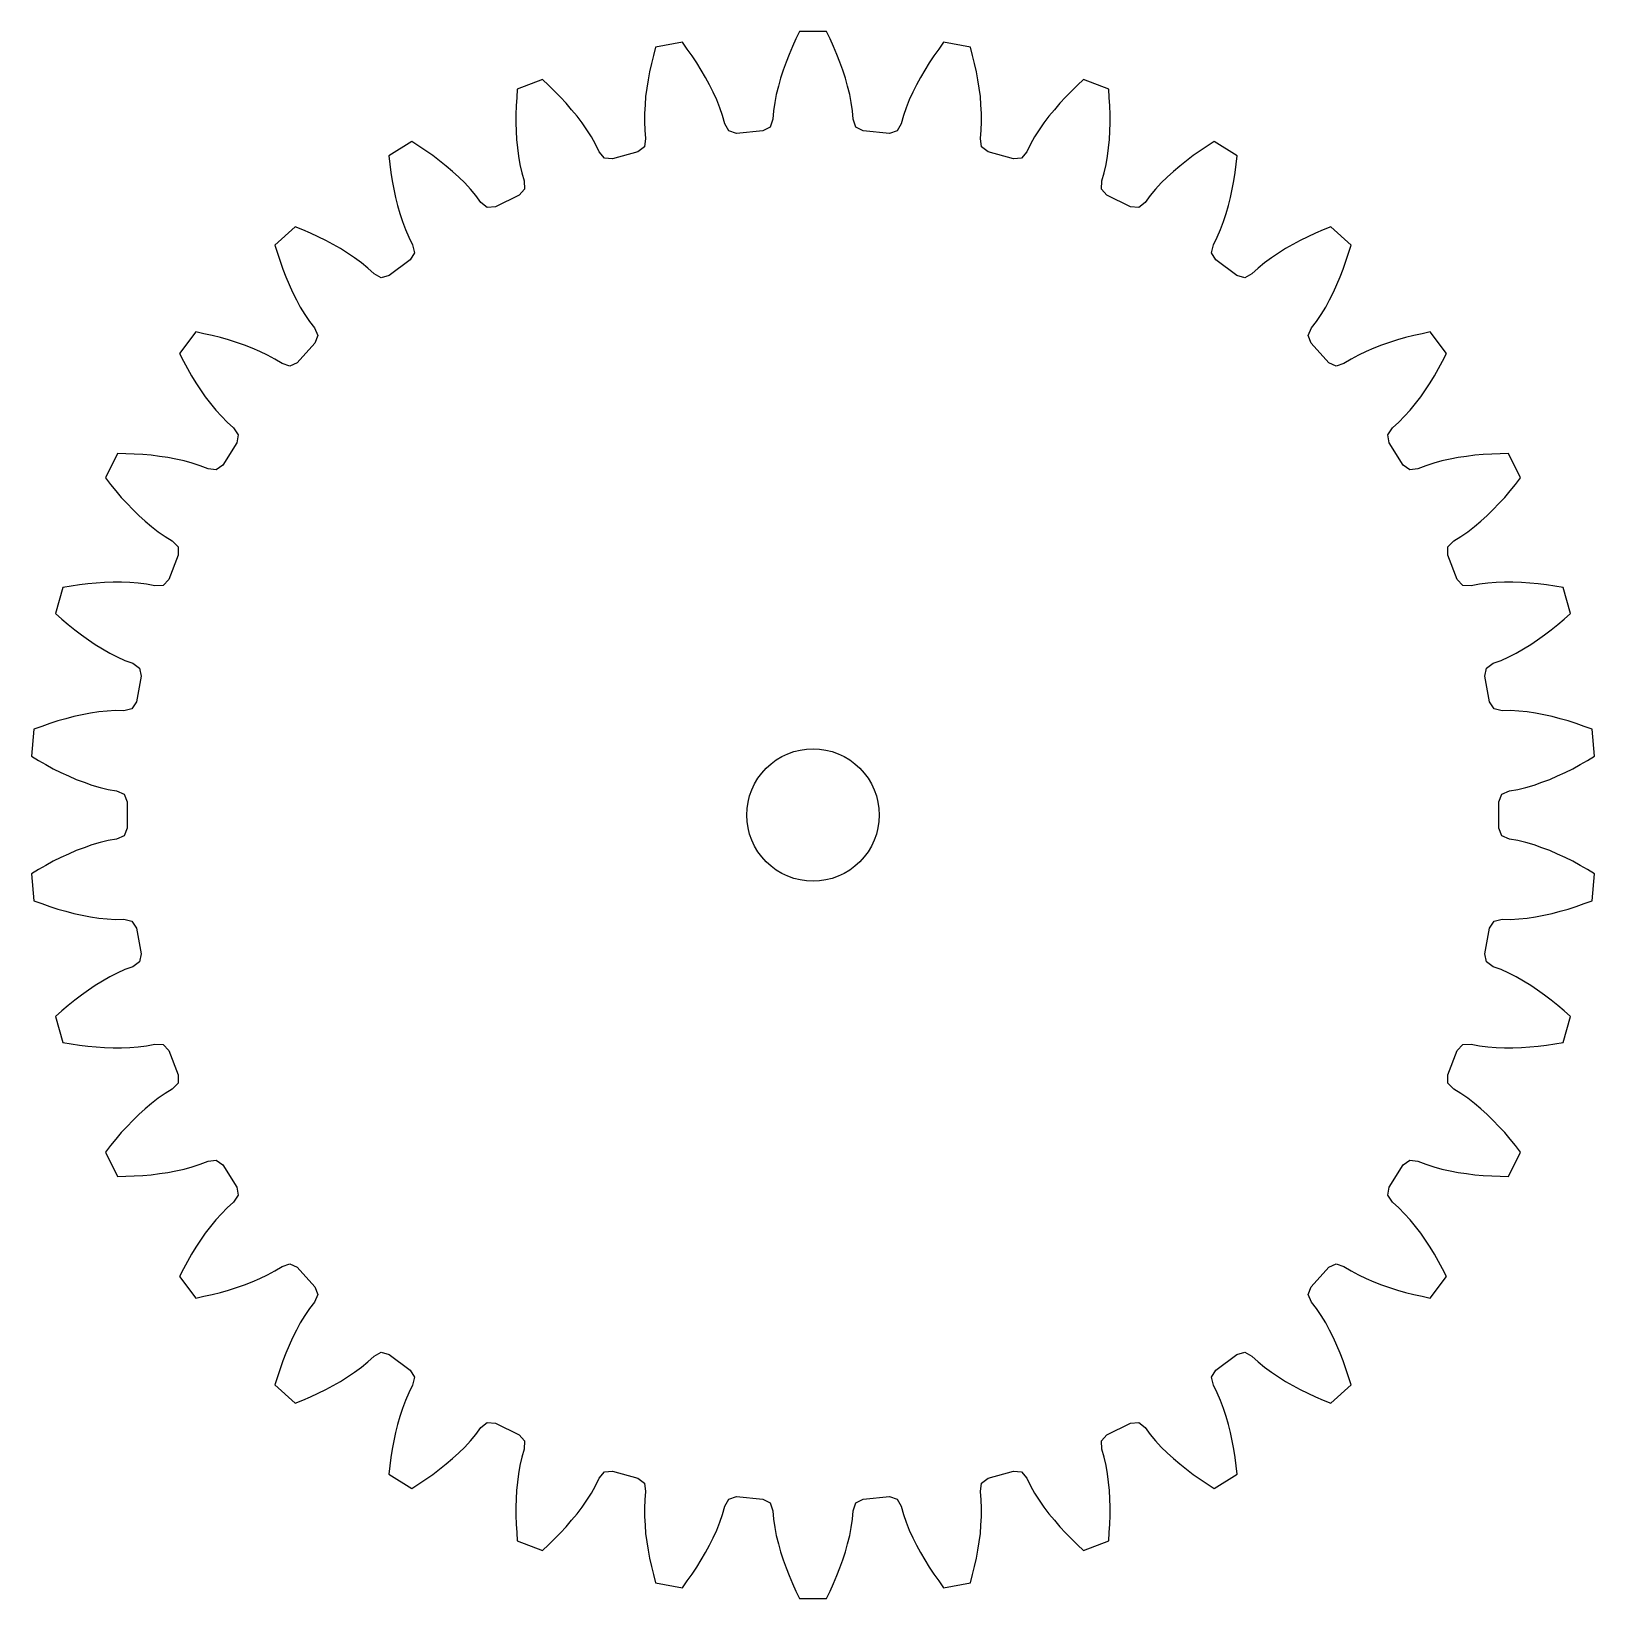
# Model space of a CAD drawing. Header units: millimetres. Extents: x -22.4 to 22.4, y -22.5 to 22.5.
import ezdxf

# ---------------------------------------------------------------- set-up
doc = ezdxf.new("R2010")
doc.units = ezdxf.units.MM
doc.layers.add('CUT', color=1, linetype='Continuous')

msp = doc.modelspace()

# ---------------------------------------------------------------- linework, layer by layer
at = {"layer": 'CUT'}
for points in [[(0.4914, -22.2774), (0.5908, -22.0573), (0.6882, -21.8364), (0.7739, -21.6108), (0.854, -21.383), (0.932, -21.1545), (0.9948, -20.9214), (1.0541, -20.6874), (1.0997, -20.4504), (1.1355, -20.2117), (1.1546, -19.971), (1.232, -19.7477), (1.4406, -19.6383), (2.1924, -19.5687), (2.4177, -19.6378), (2.5347, -19.8431), (2.5977, -20.0762), (2.6767, -20.3043), (2.7651, -20.5288), (2.8664, -20.748), (2.971, -20.9656), (3.0897, -21.1758), (3.2102, -21.385), (3.3359, -21.5911), (3.4723, -21.7903), (3.6104, -21.9884), (3.7501, -22.1853), (4.5174, -22.0418), (4.5765, -21.8078), (4.6338, -21.5732), (4.6889, -21.3382), (4.7317, -21.1006), (4.7685, -20.862), (4.8033, -20.6231), (4.8222, -20.3824), (4.8374, -20.1414), (4.8388, -19.9001), (4.8301, -19.6589), (4.8046, -19.4188), (4.8396, -19.185), (5.0246, -19.0392), (5.7508, -18.8326), (5.9849, -18.8592), (6.1377, -19.0395), (6.2424, -19.2571), (6.3621, -19.4667), (6.4902, -19.6712), (6.63, -19.868), (6.7728, -20.0627), (6.9281, -20.2475), (7.085, -20.431), (7.2465, -20.6105), (7.4171, -20.7813), (7.5892, -20.9506), (7.7628, -21.1185), (8.4907, -20.8365), (8.5058, -20.5955), (8.5189, -20.3544), (8.5299, -20.1132), (8.5284, -19.8719), (8.5207, -19.6306), (8.511, -19.3893), (8.4854, -19.1493), (8.456, -18.9096), (8.413, -18.6722), (8.3602, -18.4366), (8.291, -18.2053), (8.2824, -17.9691), (8.4375, -17.7918), (9.1134, -17.4553), (9.3484, -17.4383), (9.5317, -17.5875), (9.6746, -17.7821), (9.8307, -17.9662), (9.9943, -18.1437), (10.1679, -18.3115), (10.344, -18.4766), (10.5306, -18.6297), (10.7186, -18.7813), (10.9102, -18.928), (11.1094, -19.0645), (11.3097, -19.1993), (11.5111, -19.3325), (12.1748, -18.9215), (12.1454, -18.6819), (12.114, -18.4425), (12.0805, -18.2034), (12.0346, -17.9664), (11.9828, -17.7306), (11.9288, -17.4953), (11.8596, -17.264), (11.7867, -17.0338), (11.7008, -16.8083), (11.6055, -16.5865), (11.495, -16.3719), (11.4432, -16.1413), (11.5631, -15.9384), (12.1656, -15.4835), (12.3935, -15.4237), (12.6011, -15.5366), (12.7774, -15.7016), (12.9646, -15.8539), (13.158, -15.9983), (13.3595, -16.1314), (13.5629, -16.2613), (13.7745, -16.3775), (13.9872, -16.4919), (14.2025, -16.601), (14.4233, -16.6986), (14.645, -16.7943), (14.8674, -16.8881), (15.4443, -16.3623), (15.3714, -16.1321), (15.2965, -15.9025), (15.2197, -15.6737), (15.131, -15.4492), (15.0367, -15.2269), (14.9405, -15.0055), (14.8299, -14.7909), (14.716, -14.578), (14.5901, -14.3721), (14.4557, -14.1716), (14.3076, -13.9809), (14.2143, -13.7637), (14.2949, -13.5423), (14.8035, -12.9844), (15.0166, -12.8837), (15.2414, -12.9566), (15.445, -13.0865), (15.657, -13.2017), (15.8736, -13.3081), (16.0961, -13.4019), (16.32, -13.4922), (16.5494, -13.5676), (16.7794, -13.641), (17.0111, -13.7086), (17.2461, -13.764), (17.4816, -13.8173), (17.7175, -13.8687), (18.1879, -13.2458), (18.0739, -13.0329), (17.9582, -12.821), (17.8406, -12.6102), (17.7122, -12.4058), (17.5786, -12.2047), (17.4434, -12.0047), (17.2952, -11.8141), (17.1441, -11.6257), (16.9825, -11.4465), (16.8136, -11.2741), (16.633, -11.1138), (16.5014, -10.9175), (16.5399, -10.6851), (16.9374, -10.0432), (17.1283, -9.9051), (17.3627, -9.9354), (17.5866, -10.0256), (17.8163, -10.1), (18.0487, -10.1647), (18.2847, -10.216), (18.5213, -10.2637), (18.7606, -10.2957), (19.0002, -10.3255), (19.2404, -10.3494), (19.4816, -10.3607), (19.7228, -10.3698), (19.9642, -10.377), (20.3121, -9.6782), (20.1609, -9.4899), (20.0083, -9.3029), (19.8539, -9.1173), (19.6901, -8.94), (19.5219, -8.7668), (19.3522, -8.5951), (19.1715, -8.4349), (18.9884, -8.2776), (18.7967, -8.1311), (18.5989, -7.9926), (18.392, -7.8683), (18.2265, -7.6995), (18.2217, -7.4639), (18.4944, -6.7599), (18.6567, -6.5891), (18.8927, -6.5758), (19.1294, -6.6234), (19.3688, -6.6543), (19.6092, -6.6752), (19.8505, -6.6823), (20.0919, -6.6856), (20.333, -6.6731), (20.574, -6.6584), (20.8145, -6.6378), (21.0536, -6.6045), (21.2925, -6.5692), (21.531, -6.5319), (21.7446, -5.7811), (21.5614, -5.6238), (21.377, -5.468), (21.1912, -5.3139), (20.9976, -5.1697), (20.8004, -5.0304), (20.602, -4.8928), (20.395, -4.7685), (20.1861, -4.6475), (19.9707, -4.5388), (19.7509, -4.439), (19.5246, -4.3548), (19.3309, -4.2193), (19.2829, -3.9886), (19.4216, -3.2465), (19.5497, -3.0488), (19.7793, -2.9924), (20.0207, -2.9956), (20.2617, -2.982), (20.5019, -2.9584), (20.7404, -2.921), (20.9783, -2.8799), (21.213, -2.8233), (21.4472, -2.7646), (21.6798, -2.7001), (21.9087, -2.6235), (22.137, -2.5448), (22.3646, -2.4643), (22.4366, -1.6871), (22.2277, -1.5661), (22.0177, -1.4469), (21.8068, -1.3295), (21.59, -1.2234), (21.3706, -1.1226), (21.1503, -1.0238), (20.924, -0.9398), (20.6964, -0.8592), (20.4646, -0.7919), (20.2303, -0.7342), (19.9924, -0.693), (19.7771, -0.5954), (19.6875, -0.3775), (19.6875, 0.3775), (19.7771, 0.5954), (19.9924, 0.693), (20.2303, 0.7342), (20.4646, 0.7919), (20.6964, 0.8592), (20.924, 0.9398), (21.1503, 1.0238), (21.3706, 1.1226), (21.59, 1.2234), (21.8068, 1.3295), (22.0177, 1.4469), (22.2277, 1.5661), (22.4366, 1.6871), (22.3646, 2.4643), (22.137, 2.5448), (21.9087, 2.6235), (21.6798, 2.7001), (21.4472, 2.7646), (21.213, 2.8233), (20.9783, 2.8799), (20.7404, 2.921), (20.5019, 2.9584), (20.2617, 2.982), (20.0207, 2.9956), (19.7793, 2.9924), (19.5497, 3.0488), (19.4216, 3.2465), (19.2829, 3.9886), (19.3309, 4.2193), (19.5246, 4.3548), (19.7509, 4.439), (19.9707, 4.5388), (20.1861, 4.6475), (20.395, 4.7685), (20.602, 4.8928), (20.8004, 5.0304), (20.9976, 5.1697), (21.1912, 5.3139), (21.377, 5.468), (21.5614, 5.6238), (21.7446, 5.7811), (21.531, 6.5319), (21.2925, 6.5692), (21.0536, 6.6045), (20.8145, 6.6378), (20.574, 6.6584), (20.333, 6.6731), (20.0919, 6.6856), (19.8505, 6.6823), (19.6092, 6.6752), (19.3688, 6.6543), (19.1294, 6.6234), (18.8927, 6.5758), (18.6567, 6.5891), (18.4944, 6.7599), (18.2217, 7.4639), (18.2265, 7.6995), (18.392, 7.8683), (18.5989, 7.9926), (18.7967, 8.1311), (18.9884, 8.2776), (19.1715, 8.4349), (19.3522, 8.5951), (19.5219, 8.7668), (19.6901, 8.94), (19.8539, 9.1173), (20.0083, 9.3029), (20.1609, 9.4899), (20.3121, 9.6782), (19.9642, 10.377), (19.7228, 10.3698), (19.4816, 10.3607), (19.2404, 10.3494), (19.0002, 10.3255), (18.7606, 10.2957), (18.5213, 10.2637), (18.2847, 10.216), (18.0487, 10.1647), (17.8163, 10.1), (17.5866, 10.0256), (17.3627, 9.9354), (17.1283, 9.9051), (16.9374, 10.0432), (16.5399, 10.6851), (16.5014, 10.9175), (16.633, 11.1138), (16.8136, 11.2741), (16.9825, 11.4465), (17.1441, 11.6257), (17.2952, 11.8141), (17.4434, 12.0047), (17.5786, 12.2047), (17.7122, 12.4058), (17.8406, 12.6102), (17.9582, 12.821), (18.0739, 13.0329), (18.1879, 13.2458), (17.7175, 13.8687), (17.4816, 13.8173), (17.2461, 13.764), (17.0111, 13.7086), (16.7794, 13.641), (16.5494, 13.5676), (16.32, 13.4922), (16.0961, 13.4019), (15.8736, 13.3081), (15.657, 13.2017), (15.445, 13.0865), (15.2414, 12.9566), (15.0166, 12.8837), (14.8035, 12.9844), (14.2949, 13.5423), (14.2143, 13.7637), (14.3076, 13.9809), (14.4557, 14.1716), (14.5901, 14.3721), (14.716, 14.578), (14.8299, 14.7909), (14.9405, 15.0055), (15.0367, 15.2269), (15.131, 15.4492), (15.2197, 15.6737), (15.2965, 15.9025), (15.3714, 16.1321), (15.4443, 16.3623), (14.8674, 16.8881), (14.645, 16.7943), (14.4233, 16.6986), (14.2025, 16.601), (13.9872, 16.4919), (13.7745, 16.3775), (13.5629, 16.2613), (13.3595, 16.1314), (13.158, 15.9983), (12.9646, 15.8539), (12.7774, 15.7016), (12.6011, 15.5366), (12.3935, 15.4237), (12.1656, 15.4835), (11.5631, 15.9384), (11.4432, 16.1413), (11.495, 16.3719), (11.6055, 16.5865), (11.7008, 16.8083), (11.7867, 17.0338), (11.8596, 17.264), (11.9288, 17.4953), (11.9828, 17.7306), (12.0346, 17.9664), (12.0805, 18.2034), (12.114, 18.4425), (12.1454, 18.6819), (12.1748, 18.9215), (11.5111, 19.3325), (11.3097, 19.1993), (11.1094, 19.0645), (10.9102, 18.928), (10.7186, 18.7813), (10.5306, 18.6297), (10.344, 18.4766), (10.1679, 18.3115), (9.9943, 18.1437), (9.8307, 17.9662), (9.6746, 17.7821), (9.5317, 17.5875), (9.3484, 17.4383), (9.1134, 17.4553), (8.4375, 17.7918), (8.2824, 17.9691), (8.291, 18.2053), (8.3602, 18.4366), (8.413, 18.6722), (8.456, 18.9096), (8.4854, 19.1493), (8.511, 19.3893), (8.5207, 19.6306), (8.5284, 19.8719), (8.5299, 20.1132), (8.5189, 20.3544), (8.5058, 20.5955), (8.4907, 20.8365), (7.7628, 21.1185), (7.5892, 20.9506), (7.4171, 20.7813), (7.2465, 20.6105), (7.085, 20.431), (6.9281, 20.2475), (6.7728, 20.0627), (6.63, 19.868), (6.4902, 19.6712), (6.3621, 19.4667), (6.2424, 19.2571), (6.1377, 19.0395), (5.9849, 18.8592), (5.7508, 18.8326), (5.0246, 19.0392), (4.8396, 19.185), (4.8046, 19.4188), (4.8301, 19.6589), (4.8388, 19.9001), (4.8374, 20.1414), (4.8222, 20.3824), (4.8033, 20.6231), (4.7685, 20.862), (4.7317, 21.1006), (4.6889, 21.3382), (4.6338, 21.5732), (4.5765, 21.8078), (4.5174, 22.0418), (3.7501, 22.1853), (3.6104, 21.9884), (3.4723, 21.7903), (3.3359, 21.5911), (3.2102, 21.385), (3.0897, 21.1758), (2.971, 20.9656), (2.8664, 20.748), (2.7651, 20.5288), (2.6767, 20.3043), (2.5977, 20.0762), (2.5347, 19.8431), (2.4177, 19.6378), (2.1924, 19.5687), (1.4406, 19.6383), (1.232, 19.7477), (1.1546, 19.971), (1.1355, 20.2117), (1.0997, 20.4504), (1.0541, 20.6874), (0.9948, 20.9214), (0.932, 21.1545), (0.854, 21.383), (0.7739, 21.6108), (0.6882, 21.8364), (0.5908, 22.0573), (0.4914, 22.2774), (0.3903, 22.4966), (-0.3903, 22.4966), (-0.4914, 22.2774), (-0.5908, 22.0573), (-0.6882, 21.8364), (-0.7739, 21.6108), (-0.854, 21.383), (-0.932, 21.1545), (-0.9948, 20.9214), (-1.0541, 20.6874), (-1.0997, 20.4504), (-1.1355, 20.2117), (-1.1546, 19.971), (-1.232, 19.7477), (-1.4406, 19.6383), (-2.1924, 19.5687), (-2.4177, 19.6378), (-2.5347, 19.8431), (-2.5977, 20.0762), (-2.6767, 20.3043), (-2.7651, 20.5288), (-2.8664, 20.748), (-2.971, 20.9656), (-3.0897, 21.1758), (-3.2102, 21.385), (-3.3359, 21.5911), (-3.4723, 21.7903), (-3.6104, 21.9884), (-3.7501, 22.1853), (-4.5174, 22.0418), (-4.5765, 21.8078), (-4.6338, 21.5732), (-4.6889, 21.3382), (-4.7317, 21.1006), (-4.7685, 20.862), (-4.8033, 20.6231), (-4.8222, 20.3824), (-4.8374, 20.1414), (-4.8388, 19.9001), (-4.8301, 19.6589), (-4.8046, 19.4188), (-4.8396, 19.185), (-5.0246, 19.0392), (-5.7508, 18.8326), (-5.9849, 18.8592), (-6.1377, 19.0395), (-6.2424, 19.2571), (-6.3621, 19.4667), (-6.4902, 19.6712), (-6.63, 19.868), (-6.7728, 20.0627), (-6.9281, 20.2475), (-7.085, 20.431), (-7.2465, 20.6105), (-7.4171, 20.7813), (-7.5892, 20.9506), (-7.7628, 21.1185), (-8.4907, 20.8365), (-8.5058, 20.5955), (-8.5189, 20.3544), (-8.5299, 20.1132), (-8.5284, 19.8719), (-8.5207, 19.6306), (-8.511, 19.3893), (-8.4854, 19.1493), (-8.456, 18.9096), (-8.413, 18.6722), (-8.3602, 18.4366), (-8.291, 18.2053), (-8.2824, 17.9691), (-8.4375, 17.7918), (-9.1134, 17.4553), (-9.3484, 17.4383), (-9.5317, 17.5875), (-9.6746, 17.7821), (-9.8307, 17.9662), (-9.9943, 18.1437), (-10.1679, 18.3115), (-10.344, 18.4766), (-10.5306, 18.6297), (-10.7186, 18.7813), (-10.9102, 18.928), (-11.1094, 19.0645), (-11.3097, 19.1993), (-11.5111, 19.3325), (-12.1748, 18.9215), (-12.1454, 18.6819), (-12.114, 18.4425), (-12.0805, 18.2034), (-12.0346, 17.9664), (-11.9828, 17.7306), (-11.9288, 17.4953), (-11.8596, 17.264), (-11.7867, 17.0338), (-11.7008, 16.8083), (-11.6055, 16.5865), (-11.495, 16.3719), (-11.4432, 16.1413), (-11.5631, 15.9384), (-12.1656, 15.4835), (-12.3935, 15.4237), (-12.6011, 15.5366), (-12.7774, 15.7016), (-12.9646, 15.8539), (-13.158, 15.9983), (-13.3595, 16.1314), (-13.5629, 16.2613), (-13.7745, 16.3775), (-13.9872, 16.4919), (-14.2025, 16.601), (-14.4233, 16.6986), (-14.645, 16.7943), (-14.8674, 16.8881), (-15.4443, 16.3623), (-15.3714, 16.1321), (-15.2965, 15.9025), (-15.2197, 15.6737), (-15.131, 15.4492), (-15.0367, 15.2269), (-14.9405, 15.0055), (-14.8299, 14.7909), (-14.716, 14.578), (-14.5901, 14.3721), (-14.4557, 14.1716), (-14.3076, 13.9809), (-14.2143, 13.7637), (-14.2949, 13.5423), (-14.8035, 12.9844), (-15.0166, 12.8837), (-15.2414, 12.9566), (-15.445, 13.0865), (-15.657, 13.2017), (-15.8736, 13.3081), (-16.0961, 13.4019), (-16.32, 13.4922), (-16.5494, 13.5676), (-16.7794, 13.641), (-17.0111, 13.7086), (-17.2461, 13.764), (-17.4816, 13.8173), (-17.7175, 13.8687), (-18.1879, 13.2458), (-18.0739, 13.0329), (-17.9582, 12.821), (-17.8406, 12.6102), (-17.7122, 12.4058), (-17.5786, 12.2047), (-17.4434, 12.0047), (-17.2952, 11.8141), (-17.1441, 11.6257), (-16.9825, 11.4465), (-16.8136, 11.2741), (-16.633, 11.1138), (-16.5014, 10.9175), (-16.5399, 10.6851), (-16.9374, 10.0432), (-17.1283, 9.9051), (-17.3627, 9.9354), (-17.5866, 10.0256), (-17.8163, 10.1), (-18.0487, 10.1647), (-18.2847, 10.216), (-18.5213, 10.2637), (-18.7606, 10.2957), (-19.0002, 10.3255), (-19.2404, 10.3494), (-19.4816, 10.3607), (-19.7228, 10.3698), (-19.9642, 10.377), (-20.3121, 9.6782), (-20.1609, 9.4899), (-20.0083, 9.3029), (-19.8539, 9.1173), (-19.6901, 8.94), (-19.5219, 8.7668), (-19.3522, 8.5951), (-19.1715, 8.4349), (-18.9884, 8.2776), (-18.7967, 8.1311), (-18.5989, 7.9926), (-18.392, 7.8683), (-18.2265, 7.6995), (-18.2217, 7.4639), (-18.4944, 6.7599), (-18.6567, 6.5891), (-18.8927, 6.5758), (-19.1294, 6.6234), (-19.3688, 6.6543), (-19.6092, 6.6752), (-19.8505, 6.6823), (-20.0919, 6.6856), (-20.333, 6.6731), (-20.574, 6.6584), (-20.8145, 6.6378), (-21.0536, 6.6045), (-21.2925, 6.5692), (-21.531, 6.5319), (-21.7446, 5.7811), (-21.5614, 5.6238), (-21.377, 5.468), (-21.1912, 5.3139), (-20.9976, 5.1697), (-20.8004, 5.0304), (-20.602, 4.8928), (-20.395, 4.7685), (-20.1861, 4.6475), (-19.9707, 4.5388), (-19.7509, 4.439), (-19.5246, 4.3548), (-19.3309, 4.2193), (-19.2829, 3.9886), (-19.4216, 3.2465), (-19.5497, 3.0488), (-19.7793, 2.9924), (-20.0207, 2.9956), (-20.2617, 2.982), (-20.5019, 2.9584), (-20.7404, 2.921), (-20.9783, 2.8799), (-21.213, 2.8233), (-21.4472, 2.7646), (-21.6798, 2.7001), (-21.9087, 2.6235), (-22.137, 2.5448), (-22.3646, 2.4643), (-22.4366, 1.6871), (-22.2277, 1.5661), (-22.0177, 1.4469), (-21.8068, 1.3295), (-21.59, 1.2234), (-21.3706, 1.1226), (-21.1503, 1.0238), (-20.924, 0.9398), (-20.6964, 0.8592), (-20.4646, 0.7919), (-20.2303, 0.7342), (-19.9924, 0.693), (-19.7771, 0.5954), (-19.6875, 0.3775), (-19.6875, -0.3775), (-19.7771, -0.5954), (-19.9924, -0.693), (-20.2303, -0.7342), (-20.4646, -0.7919), (-20.6964, -0.8592), (-20.924, -0.9398), (-21.1503, -1.0238), (-21.3706, -1.1226), (-21.59, -1.2234), (-21.8068, -1.3295), (-22.0177, -1.4469), (-22.2277, -1.5661), (-22.4366, -1.6871), (-22.3646, -2.4643), (-22.137, -2.5448), (-21.9087, -2.6235), (-21.6798, -2.7001), (-21.4472, -2.7646), (-21.213, -2.8233), (-20.9783, -2.8799), (-20.7404, -2.921), (-20.5019, -2.9584), (-20.2617, -2.982), (-20.0207, -2.9956), (-19.7793, -2.9924), (-19.5497, -3.0488), (-19.4216, -3.2465), (-19.2829, -3.9886), (-19.3309, -4.2193), (-19.5246, -4.3548), (-19.7509, -4.439), (-19.9707, -4.5388), (-20.1861, -4.6475), (-20.395, -4.7685), (-20.602, -4.8928), (-20.8004, -5.0304), (-20.9976, -5.1697), (-21.1912, -5.3139), (-21.377, -5.468), (-21.5614, -5.6238), (-21.7446, -5.7811), (-21.531, -6.5319), (-21.2925, -6.5692), (-21.0536, -6.6045), (-20.8145, -6.6378), (-20.574, -6.6584), (-20.333, -6.6731), (-20.0919, -6.6856), (-19.8505, -6.6823), (-19.6092, -6.6752), (-19.3688, -6.6543), (-19.1294, -6.6234), (-18.8927, -6.5758), (-18.6567, -6.5891), (-18.4944, -6.7599), (-18.2217, -7.4639), (-18.2265, -7.6995), (-18.392, -7.8683), (-18.5989, -7.9926), (-18.7967, -8.1311), (-18.9884, -8.2776), (-19.1715, -8.4349), (-19.3522, -8.5951), (-19.5219, -8.7668), (-19.6901, -8.94), (-19.8539, -9.1173), (-20.0083, -9.3029), (-20.1609, -9.4899), (-20.3121, -9.6782), (-19.9642, -10.377), (-19.7228, -10.3698), (-19.4816, -10.3607), (-19.2404, -10.3494), (-19.0002, -10.3255), (-18.7606, -10.2957), (-18.5213, -10.2637), (-18.2847, -10.216), (-18.0487, -10.1647), (-17.8163, -10.1), (-17.5866, -10.0256), (-17.3627, -9.9354), (-17.1283, -9.9051), (-16.9374, -10.0432), (-16.5399, -10.6851), (-16.5014, -10.9175), (-16.633, -11.1138), (-16.8136, -11.2741), (-16.9825, -11.4465), (-17.1441, -11.6257), (-17.2952, -11.8141), (-17.4434, -12.0047), (-17.5786, -12.2047), (-17.7122, -12.4058), (-17.8406, -12.6102), (-17.9582, -12.821), (-18.0739, -13.0329), (-18.1879, -13.2458), (-17.7175, -13.8687), (-17.4816, -13.8173), (-17.2461, -13.764), (-17.0111, -13.7086), (-16.7794, -13.641), (-16.5494, -13.5676), (-16.32, -13.4922), (-16.0961, -13.4019), (-15.8736, -13.3081), (-15.657, -13.2017), (-15.445, -13.0865), (-15.2414, -12.9566), (-15.0166, -12.8837), (-14.8035, -12.9844), (-14.2949, -13.5423), (-14.2143, -13.7637), (-14.3076, -13.9809), (-14.4557, -14.1716), (-14.5901, -14.3721), (-14.716, -14.578), (-14.8299, -14.7909), (-14.9405, -15.0055), (-15.0367, -15.2269), (-15.131, -15.4492), (-15.2197, -15.6737), (-15.2965, -15.9025), (-15.3714, -16.1321), (-15.4443, -16.3623), (-14.8674, -16.8881), (-14.645, -16.7943), (-14.4233, -16.6986), (-14.2025, -16.601), (-13.9872, -16.4919), (-13.7745, -16.3775), (-13.5629, -16.2613), (-13.3595, -16.1314), (-13.158, -15.9983), (-12.9646, -15.8539), (-12.7774, -15.7016), (-12.6011, -15.5366), (-12.3935, -15.4237), (-12.1656, -15.4835), (-11.5631, -15.9384), (-11.4432, -16.1413), (-11.495, -16.3719), (-11.6055, -16.5865), (-11.7008, -16.8083), (-11.7867, -17.0338), (-11.8596, -17.264), (-11.9288, -17.4953), (-11.9828, -17.7306), (-12.0346, -17.9664), (-12.0805, -18.2034), (-12.114, -18.4425), (-12.1454, -18.6819), (-12.1748, -18.9215), (-11.5111, -19.3325), (-11.3097, -19.1993), (-11.1094, -19.0645), (-10.9102, -18.928), (-10.7186, -18.7813), (-10.5306, -18.6297), (-10.344, -18.4766), (-10.1679, -18.3115), (-9.9943, -18.1437), (-9.8307, -17.9662), (-9.6746, -17.7821), (-9.5317, -17.5875), (-9.3484, -17.4383), (-9.1134, -17.4553), (-8.4375, -17.7918), (-8.2824, -17.9691), (-8.291, -18.2053), (-8.3602, -18.4366), (-8.413, -18.6722), (-8.456, -18.9096), (-8.4854, -19.1493), (-8.511, -19.3893), (-8.5207, -19.6306), (-8.5284, -19.8719), (-8.5299, -20.1132), (-8.5189, -20.3544), (-8.5058, -20.5955), (-8.4907, -20.8365), (-7.7628, -21.1185), (-7.5892, -20.9506), (-7.4171, -20.7813), (-7.2465, -20.6105), (-7.085, -20.431), (-6.9281, -20.2475), (-6.7728, -20.0627), (-6.63, -19.868), (-6.4902, -19.6712), (-6.3621, -19.4667), (-6.2424, -19.2571), (-6.1377, -19.0395), (-5.9849, -18.8592), (-5.7508, -18.8326), (-5.0246, -19.0392), (-4.8396, -19.185), (-4.8046, -19.4188), (-4.8301, -19.6589), (-4.8388, -19.9001), (-4.8374, -20.1414), (-4.8222, -20.3824), (-4.8033, -20.6231), (-4.7685, -20.862), (-4.7317, -21.1006), (-4.6889, -21.3382), (-4.6338, -21.5732), (-4.5765, -21.8078), (-4.5174, -22.0418), (-3.7501, -22.1853), (-3.6104, -21.9884), (-3.4723, -21.7903), (-3.3359, -21.5911), (-3.2102, -21.385), (-3.0897, -21.1758), (-2.971, -20.9656), (-2.8664, -20.748), (-2.7651, -20.5288), (-2.6767, -20.3043), (-2.5977, -20.0762), (-2.5347, -19.8431), (-2.4177, -19.6378), (-2.1924, -19.5687), (-1.4406, -19.6383), (-1.232, -19.7477), (-1.1546, -19.971), (-1.1355, -20.2117), (-1.0997, -20.4504), (-1.0541, -20.6874), (-0.9948, -20.9214), (-0.932, -21.1545), (-0.854, -21.383), (-0.7739, -21.6108), (-0.6882, -21.8364), (-0.5908, -22.0573), (-0.4914, -22.2774), (-0.3903, -22.4966), (0.3903, -22.4966)], [(-0.1862, -1.8908), (-0.3707, -1.8635), (-0.5515, -1.8182), (-0.7271, -1.7554), (-0.8956, -1.6756), (-1.0556, -1.5798), (-1.2053, -1.4687), (-1.3435, -1.3435), (-1.4687, -1.2053), (-1.5798, -1.0556), (-1.6756, -0.8956), (-1.7554, -0.7271), (-1.8182, -0.5515), (-1.8635, -0.3707), (-1.8908, -0.1862), (-1.9, 0), (-1.8908, 0.1862), (-1.8635, 0.3707), (-1.8182, 0.5515), (-1.7554, 0.7271), (-1.6756, 0.8956), (-1.5798, 1.0556), (-1.4687, 1.2053), (-1.3435, 1.3435), (-1.2053, 1.4687), (-1.0556, 1.5798), (-0.8956, 1.6756), (-0.7271, 1.7554), (-0.5515, 1.8182), (-0.3707, 1.8635), (-0.1862, 1.8908), (0, 1.9), (0.1862, 1.8908), (0.3707, 1.8635), (0.5515, 1.8182), (0.7271, 1.7554), (0.8956, 1.6756), (1.0556, 1.5798), (1.2053, 1.4687), (1.3435, 1.3435), (1.4687, 1.2053), (1.5798, 1.0556), (1.6756, 0.8956), (1.7554, 0.7271), (1.8182, 0.5515), (1.8635, 0.3707), (1.8908, 0.1862), (1.9, 0), (1.8908, -0.1862), (1.8635, -0.3707), (1.8182, -0.5515), (1.7554, -0.7271), (1.6756, -0.8956), (1.5798, -1.0556), (1.4687, -1.2053), (1.3435, -1.3435), (1.2053, -1.4687), (1.0556, -1.5798), (0.8956, -1.6756), (0.7271, -1.7554), (0.5515, -1.8182), (0.3707, -1.8635), (0.1862, -1.8908), (0, -1.9)]]:
    msp.add_lwpolyline(points, close=True, dxfattribs=at)

doc.saveas('drawing.dxf')
